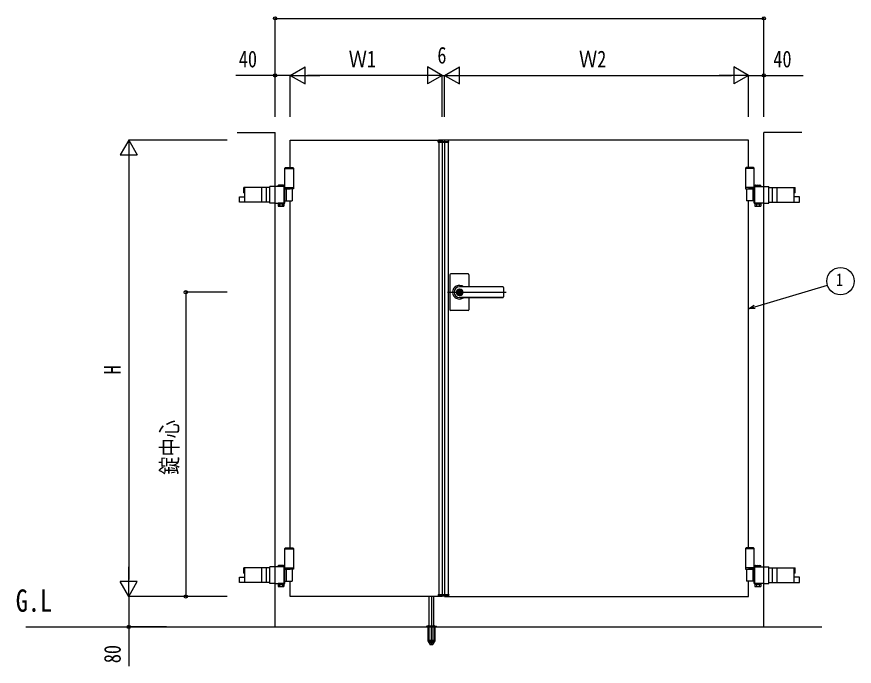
# Model space of a CAD drawing. Units: millimetres, scale not verified. Extents: x -4205 to 4205, y -2970 to 2970.
# Drawn here: x -2110 to 94, y -277 to 1430 of the extents above; entities that cross this region are included whole.
import ezdxf
from ezdxf.enums import TextEntityAlignment as Align

# ---------------------------------------------------------------- set-up
doc = ezdxf.new("R2010")
doc.units = ezdxf.units.MM
doc.header["$LTSCALE"] = 12
for name, color, linetype in [('0-2_USER1', 3, 'Continuous'), ('0-4_YKK_A1', 4, 'Continuous'), ('0-5_YKK_D', 6, 'Continuous')]:
    doc.layers.add(name, color=color, linetype=linetype)
doc.styles.add('ＭＳ ゴシック', font='')
doc.styles.get('ＭＳ ゴシック').set_extended_font_data('MS Gothic')

msp = doc.modelspace()

# ---------------------------------------------------------------- linework, layer by layer
at = {"layer": '0-4_YKK_A1'}
for p, q in [((-1529.98, 1126), (-1429.98, 1126)), ((-1429.98, -174), (-1429.98, 1126)), ((-143.98, -174), (-143.98, 1126)), ((-43.98, 1126), (-143.98, 1126)), ((-1389.98, 1034), (-1389.98, 1106)), ((-1000.88, 1100.5), (-1000.67, 1104.55)), ((-974.29, 1105.5), (-999.67, 1105.5)), ((-998.98, 1102.5), (-974.98, 1102.5)), ((-998.98, 1102.5), (-998.98, 1100.5)), ((-974.98, 1102.5), (-974.98, 1100.5)), ((-973.08, 1100.5), (-973.29, 1104.55)), ((-183.98, 1034), (-183.98, 1106)), ((-1000.88, 1100.5), (-973.08, 1100.5)), ((-998.98, 1100.5), (-998.98, -88.5)), ((-974.98, 1100.5), (-974.98, -88.5)), ((-1402.48, 1034), (-1404.48, 1032)), ((-1404.48, 978), (-1404.48, 1032)), ((-1404.48, 1032), (-1381.48, 1032)), ((-1404.48, 1031), (-1381.48, 1031)), ((-1402.48, 1034), (-1383.48, 1034)), ((-1383.48, 1034), (-1381.48, 1032)), ((-1381.48, 1032), (-1381.48, 978)), ((-190.48, 1034), (-192.48, 1032)), ((-169.48, 1032), (-192.48, 1032)), ((-192.48, 1032), (-192.48, 978)), ((-169.48, 1031), (-192.48, 1031)), ((-171.48, 1034), (-190.48, 1034)), ((-171.48, 1034), (-169.48, 1032)), ((-169.48, 978), (-169.48, 1032)), ((-1443.47, 981.5), (-1511.99, 981.5)), ((-1511.99, 967), (-1511.99, 981.5)), ((-1464.95, 942.5), (-1464.95, 981.5)), ((-1452.64, 942.5), (-1452.64, 981.5)), ((-1443.47, 940.45), (-1443.47, 983.55)), ((-1429.98, 983.55), (-1443.47, 983.55)), ((-1404.19, 983.55), (-1429.98, 983.55)), ((-1420.69, 987.55), (-1421.7, 986.97)), ((-1421.7, 983.55), (-1421.7, 986.97)), ((-1407.69, 987.55), (-1420.69, 987.55)), ((-1417.95, 983.55), (-1417.95, 986.97)), ((-1410.44, 983.55), (-1410.44, 986.97)), ((-1407.69, 987.55), (-1406.69, 986.97)), ((-1406.69, 983.55), (-1406.69, 986.97)), ((-1405.99, 982.05), (-1404.19, 982.05)), ((-1405.99, 941.95), (-1405.99, 982.05)), ((-1404.48, 981), (-1381.48, 981)), ((-1381.48, 978), (-1404.48, 978)), ((-1404.19, 940.45), (-1404.19, 983.55)), ((-1404.19, 978), (-1389.98, 978)), ((-1401.09, 978), (-1401.09, 946)), ((-1384.63, 978), (-1384.63, 946)), ((-169.48, 981), (-192.48, 981)), ((-192.48, 978), (-169.48, 978)), ((-189.33, 978), (-189.33, 946)), ((-169.77, 978), (-183.98, 978)), ((-172.87, 978), (-172.87, 946)), ((-169.77, 983.55), (-143.98, 983.55)), ((-169.77, 940.45), (-169.77, 983.55)), ((-167.97, 982.05), (-169.77, 982.05)), ((-167.97, 941.95), (-167.97, 982.05)), ((-166.27, 987.55), (-167.27, 986.97)), ((-167.27, 983.55), (-167.27, 986.97)), ((-166.27, 987.55), (-153.27, 987.55)), ((-163.52, 983.55), (-163.52, 986.97)), ((-156.01, 983.55), (-156.01, 986.97)), ((-153.27, 987.55), (-152.26, 986.97)), ((-152.26, 983.55), (-152.26, 986.97)), ((-143.98, 983.55), (-130.49, 983.55)), ((-130.49, 940.45), (-130.49, 983.55)), ((-130.49, 981.5), (-61.97, 981.5)), ((-121.32, 942.5), (-121.32, 981.5)), ((-109.01, 942.5), (-109.01, 981.5)), ((-61.97, 967), (-61.97, 981.5)), ((-1523.53, 957), (-1509.39, 957)), ((-1523.53, 942.5), (-1523.53, 957)), ((-1511.99, 967), (-1509.39, 967)), ((-1405.99, 962.5), (-1404.19, 962.5)), ((-1405.99, 961.5), (-1404.19, 961.5)), ((-167.97, 962.5), (-169.77, 962.5)), ((-167.97, 961.5), (-169.77, 961.5)), ((-61.97, 967), (-64.57, 967)), ((-50.43, 957), (-64.57, 957)), ((-50.43, 942.5), (-50.43, 957)), ((-1443.47, 942.5), (-1523.53, 942.5)), ((-1429.98, 940.45), (-1443.47, 940.45)), ((-1429.98, 940.45), (-1404.19, 940.45)), ((-1421.7, 938.45), (-1421.7, 932.53)), ((-1406.69, 938.45), (-1421.7, 938.45)), ((-1420.69, 931.95), (-1421.7, 932.53)), ((-1407.69, 931.95), (-1420.69, 931.95)), ((-1418.29, 938.45), (-1418.29, 940.45)), ((-1417.95, 938.45), (-1417.95, 932.53)), ((-1410.44, 938.45), (-1410.44, 932.53)), ((-1410.09, 938.45), (-1410.09, 940.45)), ((-1407.69, 931.95), (-1406.69, 932.53)), ((-1406.69, 938.45), (-1406.69, 932.53)), ((-1405.99, 941.95), (-1404.19, 941.95)), ((-1404.19, 946), (-1384.63, 946)), ((-1389.98, 34), (-1389.98, 946)), ((-169.77, 946), (-189.33, 946)), ((-183.98, 34), (-183.98, 946)), ((-167.97, 941.95), (-169.77, 941.95)), ((-143.98, 940.45), (-169.77, 940.45)), ((-167.27, 938.45), (-167.27, 932.53)), ((-167.27, 938.45), (-152.26, 938.45)), ((-166.27, 931.95), (-167.27, 932.53)), ((-166.27, 931.95), (-153.27, 931.95)), ((-163.87, 938.45), (-163.87, 940.45)), ((-163.52, 938.45), (-163.52, 932.53)), ((-156.01, 938.45), (-156.01, 932.53)), ((-155.67, 938.45), (-155.67, 940.45)), ((-153.27, 931.95), (-152.26, 932.53)), ((-152.26, 938.45), (-152.26, 932.53)), ((-143.98, 940.45), (-130.49, 940.45)), ((-130.49, 942.5), (-50.43, 942.5)), ((-969.98, 752), (-969.98, 660)), ((-921.98, 754), (-967.98, 754)), ((-919.98, 752), (-919.98, 720.57)), ((-976.15, 706), (-821.99, 706)), ((-945.88, 710.55), (-945.88, 707.5)), ((-945.88, 710.55), (-944.08, 710.55)), ((-944.56, 706.68), (-945.88, 707.5)), ((-944.56, 705.32), (-945.88, 704.5)), ((-830.98, 720.5), (-944.98, 720.5)), ((-830.98, 720), (-944.98, 720)), ((-943.98, 714.2), (-944.98, 714.2)), ((-944.08, 710.55), (-944.08, 707.95)), ((-942.28, 707), (-943.9, 707.67)), ((-942.28, 707), (-942.28, 705)), ((-828.97, 718.5), (-828.97, 693.45)), ((-945.88, 704.5), (-945.88, 701.45)), ((-945.88, 701.45), (-944.08, 701.45)), ((-943.98, 697.8), (-944.98, 697.8)), ((-830.98, 692), (-944.98, 692)), ((-830.98, 691.5), (-944.98, 691.5)), ((-944.08, 704.05), (-944.08, 701.45)), ((-943.9, 704.33), (-942.28, 705)), ((-919.98, 691.44), (-919.98, 660)), ((-921.98, 658), (-967.98, 658)), ((-1402.48, 34), (-1404.48, 32)), ((-1404.48, -22), (-1404.48, 32)), ((-1404.48, 32), (-1381.48, 32)), ((-1404.48, 31), (-1381.48, 31)), ((-1402.48, 34), (-1383.48, 34)), ((-1383.48, 34), (-1381.48, 32)), ((-1381.48, 32), (-1381.48, -22)), ((-190.48, 34), (-192.48, 32)), ((-169.48, 32), (-192.48, 32)), ((-192.48, 32), (-192.48, -22)), ((-169.48, 31), (-192.48, 31)), ((-171.48, 34), (-190.48, 34)), ((-171.48, 34), (-169.48, 32)), ((-169.48, -22), (-169.48, 32)), ((-1443.47, -18.5), (-1511.99, -18.5)), ((-1511.99, -33), (-1511.99, -18.5)), ((-1464.95, -57.5), (-1464.95, -18.5)), ((-1452.64, -57.5), (-1452.64, -18.5)), ((-1443.47, -59.55), (-1443.47, -16.45)), ((-1429.98, -16.45), (-1443.47, -16.45)), ((-1404.19, -16.45), (-1429.98, -16.45)), ((-1420.69, -12.45), (-1421.7, -13.03)), ((-1421.7, -16.45), (-1421.7, -13.03)), ((-1407.69, -12.45), (-1420.69, -12.45)), ((-1417.95, -16.45), (-1417.95, -13.03)), ((-1410.44, -16.45), (-1410.44, -13.03)), ((-1407.69, -12.45), (-1406.69, -13.03)), ((-1406.69, -16.45), (-1406.69, -13.03)), ((-1405.99, -17.95), (-1404.19, -17.95)), ((-1405.99, -58.05), (-1405.99, -17.95)), ((-1404.48, -19), (-1381.48, -19)), ((-1381.48, -22), (-1404.48, -22)), ((-1404.19, -59.55), (-1404.19, -16.45)), ((-1404.19, -22), (-1389.98, -22)), ((-1401.09, -22), (-1401.09, -54)), ((-1384.63, -22), (-1384.63, -54)), ((-169.48, -19), (-192.48, -19)), ((-192.48, -22), (-169.48, -22)), ((-189.33, -22), (-189.33, -54)), ((-169.77, -22), (-183.98, -22)), ((-172.87, -22), (-172.87, -54)), ((-169.77, -16.45), (-143.98, -16.45)), ((-169.77, -59.55), (-169.77, -16.45)), ((-167.97, -17.95), (-169.77, -17.95)), ((-167.97, -58.05), (-167.97, -17.95)), ((-166.27, -12.45), (-167.27, -13.03)), ((-167.27, -16.45), (-167.27, -13.03)), ((-166.27, -12.45), (-153.27, -12.45)), ((-163.52, -16.45), (-163.52, -13.03)), ((-156.01, -16.45), (-156.01, -13.03)), ((-153.27, -12.45), (-152.26, -13.03)), ((-152.26, -16.45), (-152.26, -13.03)), ((-143.98, -16.45), (-130.49, -16.45)), ((-130.49, -59.55), (-130.49, -16.45)), ((-130.49, -18.5), (-61.97, -18.5)), ((-121.32, -57.5), (-121.32, -18.5)), ((-109.01, -57.5), (-109.01, -18.5)), ((-61.97, -33), (-61.97, -18.5)), ((-1523.53, -43), (-1509.39, -43)), ((-1523.53, -57.5), (-1523.53, -43)), ((-1511.99, -33), (-1509.39, -33)), ((-1405.99, -37.5), (-1404.19, -37.5)), ((-1405.99, -38.5), (-1404.19, -38.5)), ((-167.97, -37.5), (-169.77, -37.5)), ((-167.97, -38.5), (-169.77, -38.5)), ((-61.97, -33), (-64.57, -33)), ((-50.43, -43), (-64.57, -43)), ((-50.43, -57.5), (-50.43, -43)), ((-1443.47, -57.5), (-1523.53, -57.5)), ((-1429.98, -59.55), (-1443.47, -59.55)), ((-1429.98, -59.55), (-1404.19, -59.55)), ((-1421.7, -61.55), (-1421.7, -67.47)), ((-1406.69, -61.55), (-1421.7, -61.55)), ((-1418.29, -61.55), (-1418.29, -59.55)), ((-1417.95, -61.55), (-1417.95, -67.47)), ((-1410.44, -61.55), (-1410.44, -67.47)), ((-1410.09, -61.55), (-1410.09, -59.55)), ((-1406.69, -61.55), (-1406.69, -67.47)), ((-1405.99, -58.05), (-1404.19, -58.05)), ((-1404.19, -54), (-1384.63, -54)), ((-169.77, -54), (-189.33, -54)), ((-167.97, -58.05), (-169.77, -58.05)), ((-143.98, -59.55), (-169.77, -59.55)), ((-167.27, -61.55), (-167.27, -67.47)), ((-167.27, -61.55), (-152.26, -61.55)), ((-163.87, -61.55), (-163.87, -59.55)), ((-163.52, -61.55), (-163.52, -67.47)), ((-156.01, -61.55), (-156.01, -67.47)), ((-155.67, -61.55), (-155.67, -59.55)), ((-152.26, -61.55), (-152.26, -67.47)), ((-143.98, -59.55), (-130.49, -59.55)), ((-130.49, -57.5), (-50.43, -57.5)), ((-1420.69, -68.05), (-1421.7, -67.47)), ((-1407.69, -68.05), (-1420.69, -68.05)), ((-1407.69, -68.05), (-1406.69, -67.47)), ((-166.27, -68.05), (-167.27, -67.47)), ((-166.27, -68.05), (-153.27, -68.05)), ((-153.27, -68.05), (-152.26, -67.47)), ((-1024.98, -171), (-1024.98, -94)), ((-1018.48, -92), (-1018.48, -222)), ((-1011.98, -171), (-1011.98, -94)), ((-1000.88, -88.5), (-973.08, -88.5)), ((-1000.88, -88.5), (-1000.67, -92.55)), ((-974.29, -93.5), (-999.67, -93.5)), ((-998.98, -90.5), (-998.98, -88.5)), ((-998.98, -90.5), (-974.98, -90.5)), ((-974.98, -90.5), (-974.98, -88.5)), ((-973.08, -88.5), (-973.29, -92.55)), ((-2086.15, -174), (8.63, -174)), ((-1031.48, -173.16), (-1031.48, -174)), ((-1031.48, -174), (-1005.48, -174)), ((-1031.19, -172.46), (-1005.77, -172.46)), ((-1027.48, -171), (-1030.82, -172.22)), ((-1027.73, -174), (-1027.73, -211.03)), ((-1027.48, -171), (-1009.48, -171)), ((-1027.17, -174), (-1027.17, -212)), ((-1026.31, -171), (-1025.81, -171.5)), ((-1025.48, -209.06), (-1025.81, -171.5)), ((-1025.81, -171.5), (-1011.15, -171.5)), ((-1019.48, -174), (-1019.48, -212)), ((-1017.48, -174), (-1017.48, -212)), ((-1011.98, -171), (-1011.98, -209.8)), ((-1011.48, -209.06), (-1011.15, -171.5)), ((-1010.65, -171), (-1011.15, -171.5)), ((-1009.79, -174), (-1009.79, -212)), ((-1009.48, -171), (-1006.14, -172.22)), ((-1009.23, -174), (-1009.23, -211.03)), ((-1005.48, -173.16), (-1005.48, -174)), ((-1027.73, -211.03), (-1022.84, -219.5)), ((-1027.17, -212), (-1019.48, -212)), ((-1024.93, -210.12), (-1024.93, -209.8)), ((-1024.93, -210.12), (-1012.03, -210.12)), ((-1021.97, -220), (-1014.99, -220)), ((-1019.48, -211.03), (-1017.48, -211.03)), ((-1017.48, -212), (-1009.79, -212)), ((-1009.23, -211.03), (-1014.12, -219.5)), ((-1012.03, -209.8), (-1012.03, -210.12))]:
    msp.add_line(p, q, dxfattribs=at)
for points in [[(-1389.98, 1106), (-989.98, 1106), (-989.98, -94), (-1389.98, -94), (-1389.98, -54)], [(-183.98, 1106), (-983.98, 1106), (-983.98, -94), (-183.98, -94), (-183.98, -54)], [(-1509.39, 942.5), (-1509.39, 967), (-1509.39, 981.5)], [(-64.57, 942.5), (-64.57, 967), (-64.57, 981.5)], [(-1509.39, -57.5), (-1509.39, -33), (-1509.39, -18.5)], [(-64.57, -57.5), (-64.57, -33), (-64.57, -18.5)], [(-1011.98, -209.8), (-1024.98, -209.8), (-1024.98, -171)]]:
    msp.add_lwpolyline(points, dxfattribs=at)
for points in [[(-1406.49, 940.45), (-1421.89, 940.45), (-1421.89, 938.45), (-1406.49, 938.45)], [(-167.47, 940.45), (-152.07, 940.45), (-152.07, 938.45), (-167.47, 938.45)], [(-1406.49, -59.55), (-1421.89, -59.55), (-1421.89, -61.55), (-1406.49, -61.55)], [(-167.47, -59.55), (-152.07, -59.55), (-152.07, -61.55), (-167.47, -61.55)]]:
    msp.add_lwpolyline(points, close=True, dxfattribs=at)
msp.add_circle((-944.98, 706), 6.6, dxfattribs=at)
for centre, radius, start, end in [((-999.67, 1104.5), 1, 90, 177), ((-974.29, 1104.5), 1, 3, 90), ((-1419.82, 984.23), 3.32, 55.61575, 124.38425), ((-1414.19, 975.13), 12.42, 72.41205, 107.58795), ((-1408.56, 984.23), 3.32, 55.61575, 124.38425), ((-165.4, 984.23), 3.32, 55.61575, 124.38425), ((-159.77, 975.13), 12.42, 72.41205, 107.58795), ((-154.14, 984.23), 3.32, 55.61575, 124.38425), ((-1419.82, 935.27), 3.32, 235.61575, 304.38425), ((-1414.19, 944.37), 12.42, 252.41205, 287.58795), ((-1408.56, 935.27), 3.32, 235.61575, 304.38425), ((-165.4, 935.27), 3.32, 235.61575, 304.38425), ((-159.77, 944.37), 12.42, 252.41205, 287.58795), ((-154.14, 935.27), 3.32, 235.61575, 304.38425), ((-967.98, 752), 2, 90, 180), ((-921.98, 752), 2, 0, 90), ((-944.98, 706), 18, 54.01459, 180.00366), ((-944.98, 706), 18, 180.00366, 305.98541), ((-944.98, 706), 14, 90, 270), ((-944.98, 706), 8.2, 90, 270), ((-944.98, 706), 4, 103.00288, 256.99712), ((-944.98, 706), 2, 116.74368, 243.25632), ((-944.98, 706), 0.8, 301.82132, 58.17868), ((-944.98, 706), 4, 283.00288, 76.99712), ((-943.78, 707.95), 0.3, 180, 247.38014), ((-943.98, 706), 8.2, 270, 90), ((-830.97, 718.5), 2, 0, 90), ((-830.97, 718), 2, 0, 90), ((-943.78, 704.05), 0.3, 112.61986, 180), ((-830.97, 694), 2, 270, 0), ((-830.97, 693.5), 2, 270, 0), ((-967.98, 660), 2, 180, 270), ((-921.98, 660), 2, 270, 0), ((-1419.82, -15.77), 3.32, 55.61575, 124.38425), ((-1414.19, -24.87), 12.42, 72.41205, 107.58795), ((-1408.56, -15.77), 3.32, 55.61575, 124.38425), ((-165.4, -15.77), 3.32, 55.61575, 124.38425), ((-159.77, -24.87), 12.42, 72.41205, 107.58795), ((-154.14, -15.77), 3.32, 55.61575, 124.38425), ((-1419.82, -64.73), 3.32, 235.61575, 304.38425), ((-1414.19, -55.63), 12.42, 252.41205, 287.58795), ((-1408.56, -64.73), 3.32, 235.61575, 304.38425), ((-165.4, -64.73), 3.32, 235.61575, 304.38425), ((-159.77, -55.63), 12.42, 252.41205, 287.58795), ((-154.14, -64.73), 3.32, 235.61575, 304.38425), ((-999.67, -92.5), 1, 183, 270), ((-974.29, -92.5), 1, 270, 357), ((-1030.48, -173.16), 1, 110, 180), ((-1006.48, -173.16), 1, 0, 70), ((-1018.48, -209), 7, 180.5, 359.5), ((-1018.48, -206.7), 7.3, 207.94179, 270), ((-1021.97, -219), 1, 210, 270), ((-1018.48, -206.7), 7.3, 270, 332.05821), ((-1014.99, -219), 1, 270, 330)]:
    msp.add_arc(centre, radius, start, end, dxfattribs=at)
at = {"layer": '0-5_YKK_D'}
for p, q in [((-1429.98, 1166.96), (-1429.98, 1427)), ((-1429.98, 1426), (-143.98, 1426)), ((-143.98, 1166.96), (-143.98, 1427)), ((-1389.98, 1276), (-1351.01, 1298.5)), ((-1351.01, 1253.5), (-1351.01, 1298.5)), ((-989.98, 1276), (-1028.95, 1298.5)), ((-1028.95, 1298.5), (-1028.95, 1253.5)), ((-983.98, 1276), (-945.01, 1298.5)), ((-945.01, 1253.5), (-945.01, 1298.5)), ((-183.98, 1276), (-222.95, 1298.5)), ((-222.95, 1298.5), (-222.95, 1253.5)), ((-1429.98, 1166.96), (-1429.98, 1277)), ((-1389.98, 1166.96), (-1389.98, 1277)), ((-1389.98, 1166.96), (-1389.98, 1277)), ((-1389.98, 1276), (-1351.01, 1253.5)), ((-1389.98, 1276), (-1312.04, 1276)), ((-1034.98, 1276), (-1344.98, 1276)), ((-989.98, 1276), (-1067.92, 1276)), ((-989.98, 1276), (-1028.95, 1253.5)), ((-989.98, 1276), (-1006.98, 1276)), ((-989.98, 1166.96), (-989.98, 1277)), ((-989.98, 1166.96), (-989.98, 1277)), ((-989.98, 1276), (-983.98, 1276)), ((-983.98, 1166.96), (-983.98, 1277)), ((-983.98, 1166.96), (-983.98, 1277)), ((-983.98, 1276), (-966.98, 1276)), ((-983.98, 1276), (-945.01, 1253.5)), ((-983.98, 1276), (-906.04, 1276)), ((-938.98, 1276), (-228.98, 1276)), ((-183.98, 1276), (-261.92, 1276)), ((-183.98, 1276), (-222.95, 1253.5)), ((-183.98, 1166.96), (-183.98, 1277)), ((-183.98, 1166.96), (-183.98, 1277)), ((-143.98, 1166.96), (-143.98, 1277)), ((-1814.98, 1106), (-1837.48, 1067.03)), ((-1556.36, 1106), (-1815.98, 1106)), ((-1814.98, 1106), (-1792.48, 1067.03)), ((-1814.98, 1106), (-1814.98, 1028.06)), ((-1837.48, 1067.03), (-1792.48, 1067.03)), ((-1814.98, 1061), (-1814.98, -49)), ((-1556.36, 706), (-1665.98, 706)), ((-1664.98, 706), (-1664.98, -94)), ((-1814.98, -94), (-1814.98, -16.06)), ((-1814.98, -94), (-1837.48, -55.03)), ((-1792.48, -55.03), (-1837.48, -55.03)), ((-1814.98, -94), (-1792.48, -55.03)), ((-1556.36, -94), (-1815.98, -94)), ((-1556.36, -94), (-1815.98, -94)), ((-1556.36, -94), (-1665.98, -94)), ((-1715.7, -174), (-1815.98, -174))]:
    msp.add_line(p, q, dxfattribs=at)
for points in [[(-1389.98, 1276), (-1429.98, 1276), (-1533.38, 1276)], [(-183.98, 1276), (-143.98, 1276), (-40.58, 1276)], [(-184.26, 662.5), (-167.98, 667.39), (23.41, 724.85)], [(-166.67, 663.03), (-184.26, 662.5), (-169.29, 671.76)], [(-1814.98, -94), (-1814.98, -174), (-1814.98, -277.4)]]:
    msp.add_lwpolyline(points, dxfattribs=at)
for centre, radius in [((-1429.98, 1426), 4.25), ((-143.98, 1426), 4.25), ((-1429.98, 1276), 4.25), ((-143.98, 1276), 4.25), ((57.89, 735.21), 36), ((-1664.98, 706), 4.25), ((-1664.98, -94), 4.25), ((-1814.98, -174), 4.25)]:
    msp.add_circle(centre, radius, dxfattribs=at)

# ---------------------------------------------------------------- texts
at = {"layer": '0-2_USER1', "style": 'ＭＳ ゴシック', "width": 0.8}
msp.add_text('G.L', height=58.65, dxfattribs=at).set_placement((-2112.33, -151.72), align=Align.BOTTOM_LEFT)
at = {"layer": '0-5_YKK_D', "style": 'ＭＳ ゴシック', "width": 0.8}
for s, height, p in [('6', 43.99, (-1002.98, 1294)), ('40', 43.99, (-1525.38, 1284)), ('Ｗ1', 43.99, (-1236.38, 1284)), ('Ｗ2', 43.99, (-630.38, 1284)), ('40', 43.99, (-118.98, 1284)), ('1', 32.99, (45.89, 712.71))]:
    msp.add_text(s, height=height, dxfattribs=at).set_placement(p, align=Align.BOTTOM_LEFT)
for s, p in [('H', (-1822.98, 490)), ('錠中心', (-1672.98, 226)), ('80', (-1822.98, -269.4))]:
    msp.add_text(s, height=43.99, rotation=90, dxfattribs=at).set_placement(p, align=Align.BOTTOM_LEFT)

doc.saveas('drawing.dxf')
